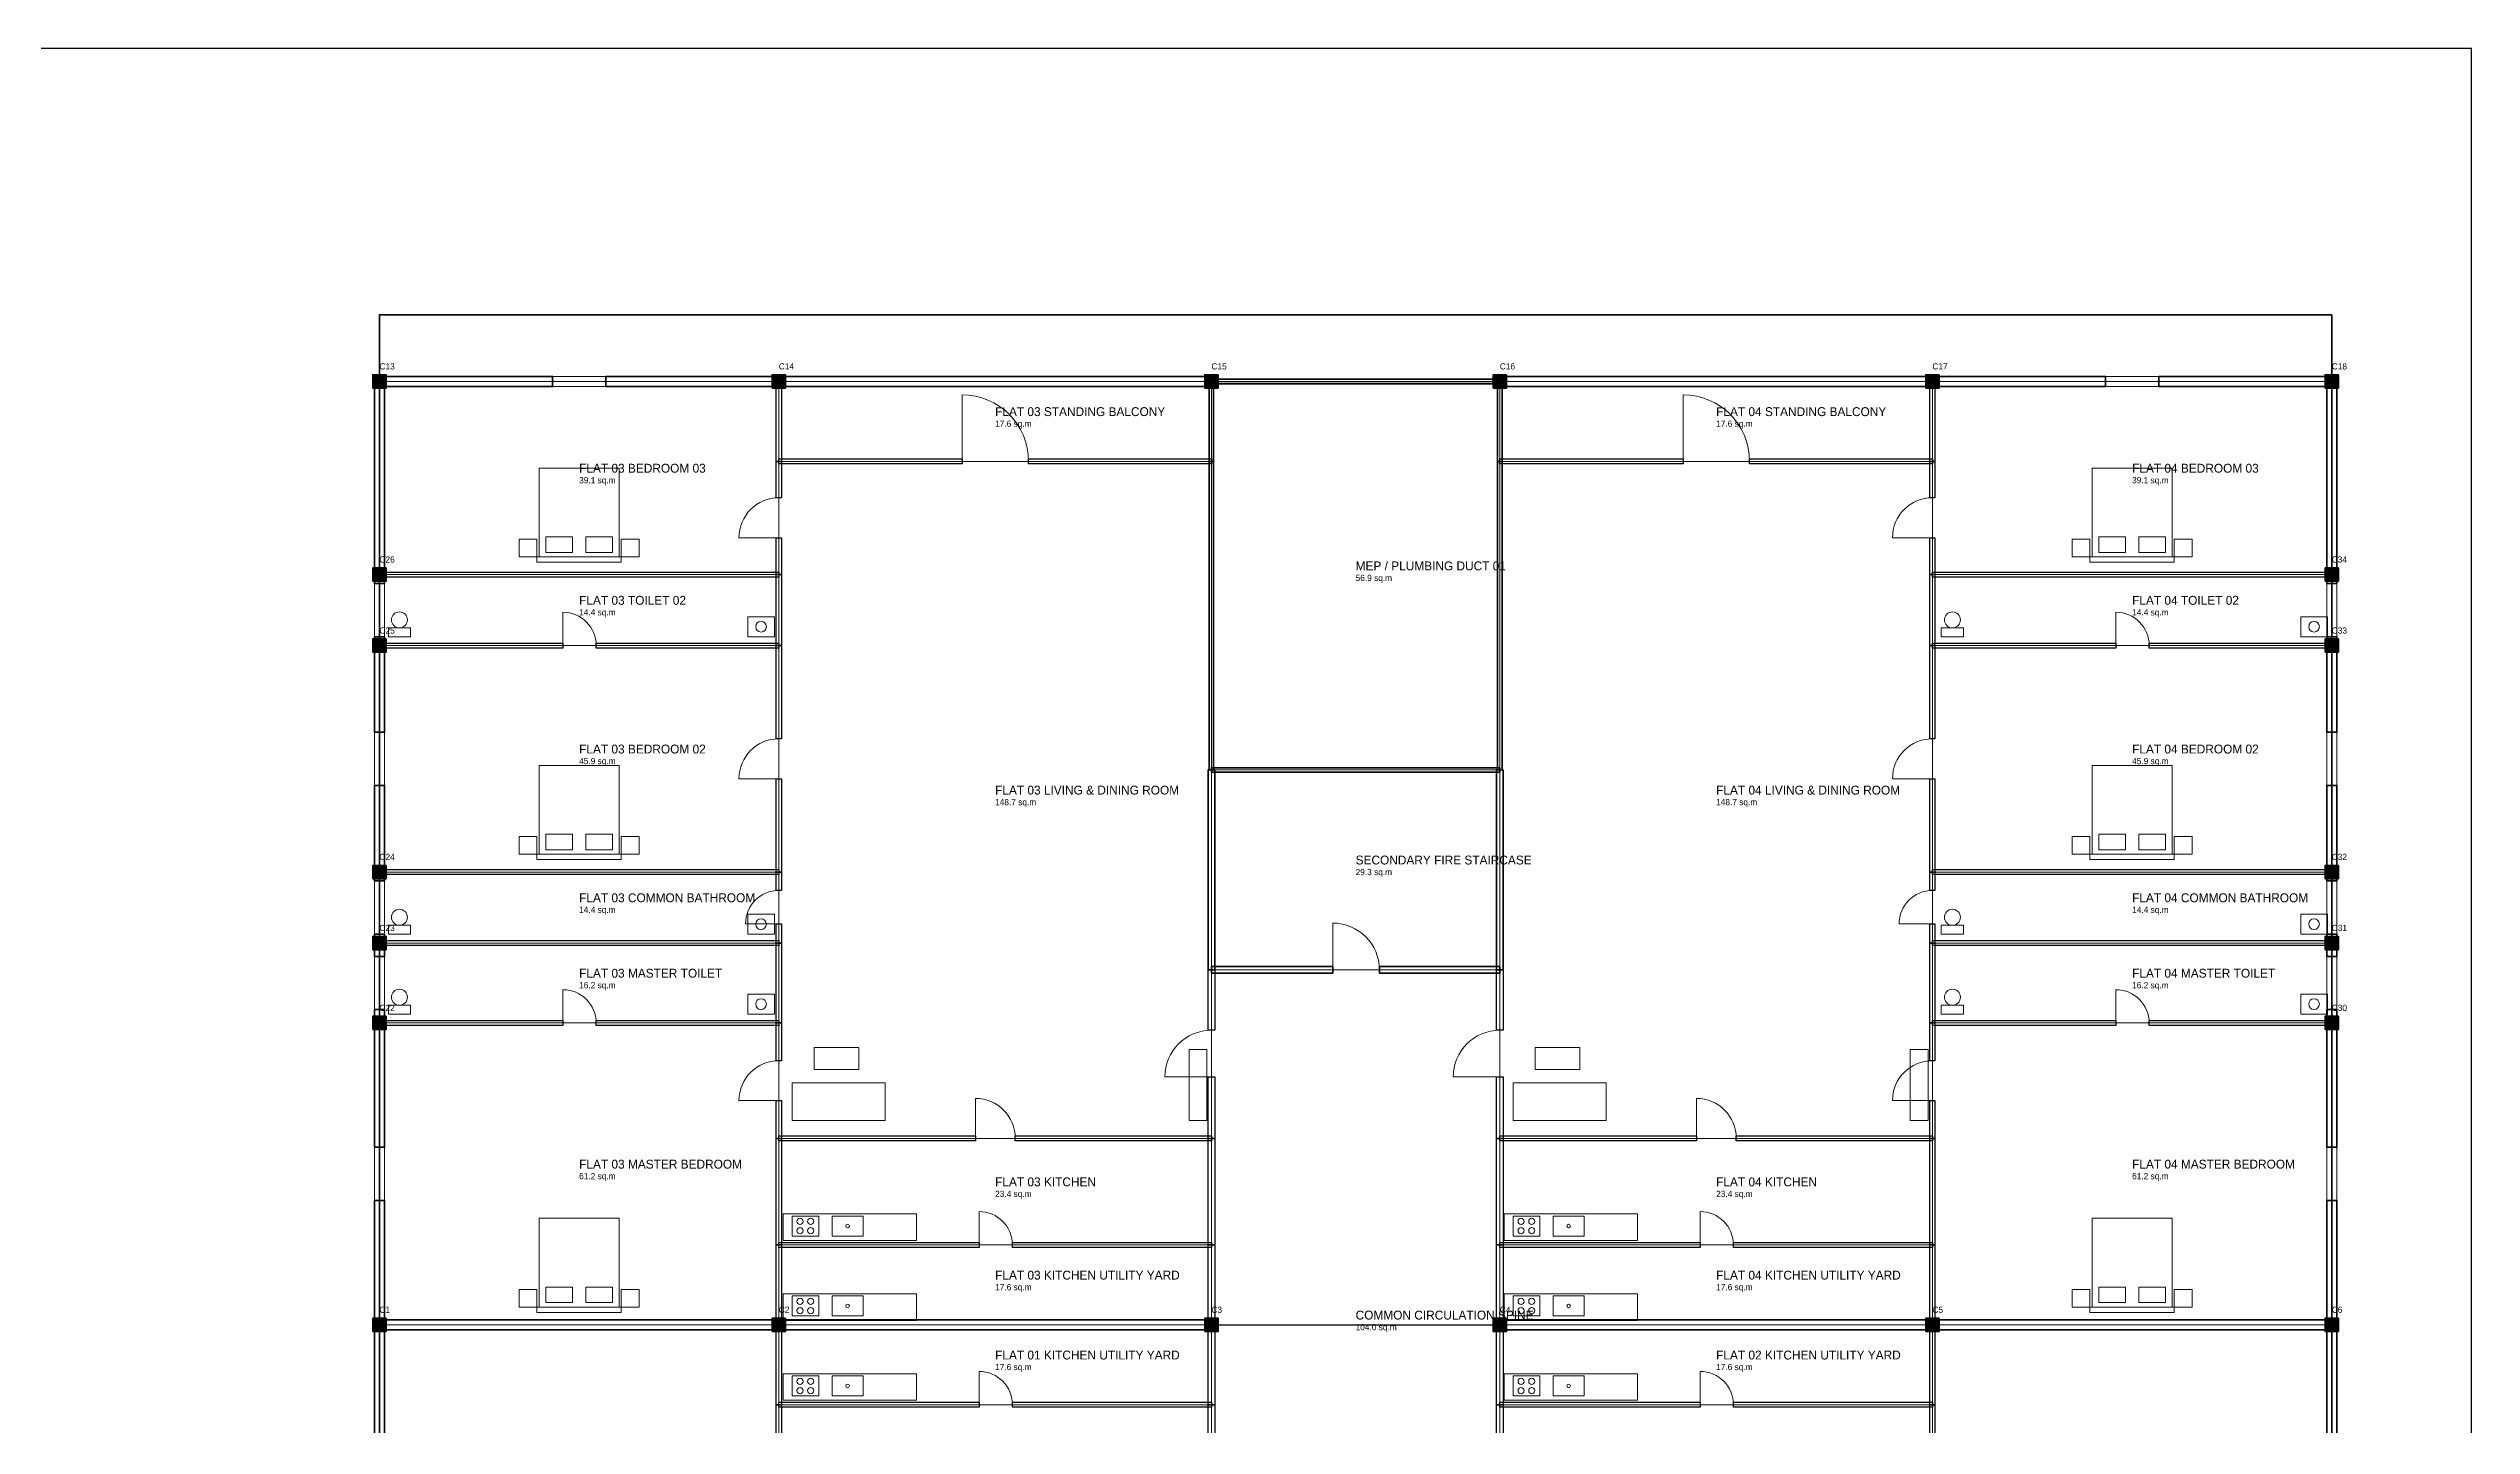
# Model space of a CAD drawing. Header units: millimetres. Extents: x -3000 to 118080, y -8200 to 53000.
# Drawn here: x 57540 to 112150, y 21983 to 53000 of the extents above; entities that cross this region are included whole.
import ezdxf

# ---------------------------------------------------------------- set-up
doc = ezdxf.new("R2010")
doc.units = ezdxf.units.MM
for name, color, linetype, lineweight in [('A-ANNO', 7, 'Continuous', 25), ('A-BALC', 2, 'Continuous', 25), ('A-DOOR', 4, 'Continuous', 18), ('A-FURN', 251, 'Continuous', 13), ('A-GLAZ', 140, 'Continuous', 13), ('A-HATCH', 8, 'Continuous', 9), ('A-LIFT', 30, 'Continuous', 35), ('A-ROOM-AREA', 9, 'Continuous', 15), ('A-ROOM-NAME', 7, 'Continuous', 20), ('A-TEXT', 7, 'Continuous', 18), ('A-WALL-EXT', 3, 'Continuous', 50), ('A-WALL-INT', 8, 'Continuous', 25), ('A-WALL-PARTY', 1, 'Continuous', 35), ('A-WINDOW', 5, 'Continuous', 18), ('S-BEAM', 6, 'Continuous', 25), ('S-COLUMN', 1, 'Continuous', 35)]:
    doc.layers.add(name, color=color, linetype=linetype, lineweight=lineweight)

msp = doc.modelspace()

# ---------------------------------------------------------------- hatches: boundary and pattern name
at = {"layer": 'A-HATCH'}
for points in [[(64850, 45350), (65150, 45350), (65150, 45650), (64850, 45650)], [(73850, 45350), (74150, 45350), (74150, 45650), (73850, 45650)], [(83600, 45350), (83900, 45350), (83900, 45650), (83600, 45650)], [(90100, 45350), (90400, 45350), (90400, 45650), (90100, 45650)], [(99850, 45350), (100150, 45350), (100150, 45650), (99850, 45650)], [(108850, 45350), (109150, 45350), (109150, 45650), (108850, 45650)], [(64850, 41000), (65150, 41000), (65150, 41300), (64850, 41300)], [(108850, 41000), (109150, 41000), (109150, 41300), (108850, 41300)], [(64850, 39400), (65150, 39400), (65150, 39700), (64850, 39700)], [(108850, 39400), (109150, 39400), (109150, 39700), (108850, 39700)], [(64850, 34300), (65150, 34300), (65150, 34600), (64850, 34600)], [(108850, 34300), (109150, 34300), (109150, 34600), (108850, 34600)], [(64850, 32700), (65150, 32700), (65150, 33000), (64850, 33000)], [(108850, 32700), (109150, 32700), (109150, 33000), (108850, 33000)], [(64850, 30900), (65150, 30900), (65150, 31200), (64850, 31200)], [(108850, 30900), (109150, 30900), (109150, 31200), (108850, 31200)], [(64850, 24100), (65150, 24100), (65150, 24400), (64850, 24400)], [(73850, 24100), (74150, 24100), (74150, 24400), (73850, 24400)], [(83600, 24100), (83900, 24100), (83900, 24400), (83600, 24400)], [(90100, 24100), (90400, 24100), (90400, 24400), (90100, 24400)], [(99850, 24100), (100150, 24100), (100150, 24400), (99850, 24400)], [(108850, 24100), (109150, 24100), (109150, 24400), (108850, 24400)]]:
    msp.add_hatch(color=256, dxfattribs=at).paths.add_polyline_path(points, flags=0)

# ---------------------------------------------------------------- linework, layer by layer
at = {"layer": 'A-ANNO'}
msp.add_lwpolyline([(-3000, -8200), (112150, -8200), (112150, 53000), (-3000, 53000)], close=True, dxfattribs=at)
at = {"layer": 'A-BALC'}
for points in [[(73942.5, 43700), (73942.5, 45500), (74057.5, 45500), (74057.5, 43700)], [(99942.5, 43700), (99942.5, 45500), (100057.5, 45500), (100057.5, 43700)], [(74000, 43757.5), (78130, 43757.5), (78130, 43642.5), (74000, 43642.5)], [(79630, 43757.5), (83750, 43757.5), (83750, 43642.5), (79630, 43642.5)], [(90250, 43757.5), (94380, 43757.5), (94380, 43642.5), (90250, 43642.5)], [(95880, 43757.5), (100000, 43757.5), (100000, 43642.5), (95880, 43642.5)]]:
    msp.add_lwpolyline(points, close=True, dxfattribs=at)
at = {"layer": 'A-DOOR'}
for p, q in [((78130, 43700), (78130, 45200)), ((94380, 43700), (94380, 45200)), ((74000, 41980), (73100, 41980)), ((100000, 41980), (99100, 41980)), ((69135, 39550), (69135, 40300)), ((104135, 39550), (104135, 40300)), ((74000, 36550), (73100, 36550)), ((100000, 36550), (99100, 36550)), ((74000, 33285), (73250, 33285)), ((86485, 32250), (86485, 33300)), ((100000, 33285), (99250, 33285)), ((69135, 31050), (69135, 31800)), ((104135, 31050), (104135, 31800)), ((83750, 29835), (82700, 29835)), ((90250, 29835), (89200, 29835)), ((74000, 29300), (73100, 29300)), ((78430, 28450), (78430, 29350)), ((94680, 28450), (94680, 29350)), ((100000, 29300), (99100, 29300)), ((78515, 26050), (78515, 26800)), ((94765, 26050), (94765, 26800)), ((78515, 22450), (78515, 23200)), ((94765, 22450), (94765, 23200))]:
    msp.add_line(p, q, dxfattribs=at)
for centre, radius, start, end in [((78130, 43700), 1500, 0, 90), ((94380, 43700), 1500, 0, 90), ((74000, 41980), 900, 90, 180), ((100000, 41980), 900, 90, 180), ((69135, 39550), 750, 0, 90), ((104135, 39550), 750, 0, 90), ((74000, 36550), 900, 90, 180), ((100000, 36550), 900, 90, 180), ((74000, 33285), 750, 90, 180), ((100000, 33285), 750, 90, 180), ((86485, 32250), 1050, 0, 90), ((69135, 31050), 750, 0, 90), ((104135, 31050), 750, 0, 90), ((83750, 29835), 1050, 90, 180), ((90250, 29835), 1050, 90, 180), ((74000, 29300), 900, 90, 180), ((100000, 29300), 900, 90, 180), ((78430, 28450), 900, 0, 90), ((94680, 28450), 900, 0, 90), ((78515, 26050), 750, 0, 90), ((94765, 26050), 750, 0, 90), ((78515, 22450), 750, 0, 90), ((94765, 22450), 750, 0, 90)]:
    msp.add_arc(centre, radius, start, end, dxfattribs=at)
at = {"layer": 'A-FURN'}
for points in [[(68600, 41550), (70400, 41550), (70400, 43550), (68600, 43550)], [(103600, 41550), (105400, 41550), (105400, 43550), (103600, 43550)], [(68150, 41550), (68550, 41550), (68550, 41950), (68150, 41950)], [(68550, 41430), (70450, 41430), (70450, 41550), (68550, 41550)], [(68750, 41650), (69350, 41650), (69350, 42000), (68750, 42000)], [(69650, 41650), (70250, 41650), (70250, 42000), (69650, 42000)], [(70450, 41550), (70850, 41550), (70850, 41950), (70450, 41950)], [(103150, 41550), (103550, 41550), (103550, 41950), (103150, 41950)], [(103550, 41430), (105450, 41430), (105450, 41550), (103550, 41550)], [(103750, 41650), (104350, 41650), (104350, 42000), (103750, 42000)], [(104650, 41650), (105250, 41650), (105250, 42000), (104650, 42000)], [(105450, 41550), (105850, 41550), (105850, 41950), (105450, 41950)], [(65200, 39750), (65700, 39750), (65700, 39950), (65200, 39950)], [(73300, 39750), (73900, 39750), (73900, 40200), (73300, 40200)], [(100200, 39750), (100700, 39750), (100700, 39950), (100200, 39950)], [(108300, 39750), (108900, 39750), (108900, 40200), (108300, 40200)], [(68600, 34850), (70400, 34850), (70400, 36850), (68600, 36850)], [(103600, 34850), (105400, 34850), (105400, 36850), (103600, 36850)], [(68150, 34850), (68550, 34850), (68550, 35250), (68150, 35250)], [(68750, 34950), (69350, 34950), (69350, 35300), (68750, 35300)], [(69650, 34950), (70250, 34950), (70250, 35300), (69650, 35300)], [(70450, 34850), (70850, 34850), (70850, 35250), (70450, 35250)], [(103150, 34850), (103550, 34850), (103550, 35250), (103150, 35250)], [(103750, 34950), (104350, 34950), (104350, 35300), (103750, 35300)], [(104650, 34950), (105250, 34950), (105250, 35300), (104650, 35300)], [(105450, 34850), (105850, 34850), (105850, 35250), (105450, 35250)], [(68550, 34730), (70450, 34730), (70450, 34850), (68550, 34850)], [(103550, 34730), (105450, 34730), (105450, 34850), (103550, 34850)], [(73300, 33050), (73900, 33050), (73900, 33500), (73300, 33500)], [(108300, 33050), (108900, 33050), (108900, 33500), (108300, 33500)], [(65200, 33050), (65700, 33050), (65700, 33250), (65200, 33250)], [(100200, 33050), (100700, 33050), (100700, 33250), (100200, 33250)], [(73300, 31250), (73900, 31250), (73900, 31700), (73300, 31700)], [(108300, 31250), (108900, 31250), (108900, 31700), (108300, 31700)], [(65200, 31250), (65700, 31250), (65700, 31450), (65200, 31450)], [(100200, 31250), (100700, 31250), (100700, 31450), (100200, 31450)], [(74800, 30000), (75800, 30000), (75800, 30500), (74800, 30500)], [(83250, 28850), (83650, 28850), (83650, 30450), (83250, 30450)], [(91050, 30000), (92050, 30000), (92050, 30500), (91050, 30500)], [(99500, 28850), (99900, 28850), (99900, 30450), (99500, 30450)], [(74300, 28850), (76400, 28850), (76400, 29700), (74300, 29700)], [(90550, 28850), (92650, 28850), (92650, 29700), (90550, 29700)], [(68600, 24650), (70400, 24650), (70400, 26650), (68600, 26650)], [(74100, 26150), (77100, 26150), (77100, 26750), (74100, 26750)], [(74300, 26250), (74900, 26250), (74900, 26700), (74300, 26700)], [(75200, 26250), (75900, 26250), (75900, 26700), (75200, 26700)], [(90350, 26150), (93350, 26150), (93350, 26750), (90350, 26750)], [(90550, 26250), (91150, 26250), (91150, 26700), (90550, 26700)], [(91450, 26250), (92150, 26250), (92150, 26700), (91450, 26700)], [(103600, 24650), (105400, 24650), (105400, 26650), (103600, 26650)], [(68150, 24650), (68550, 24650), (68550, 25050), (68150, 25050)], [(68550, 24530), (70450, 24530), (70450, 24650), (68550, 24650)], [(68750, 24750), (69350, 24750), (69350, 25100), (68750, 25100)], [(69650, 24750), (70250, 24750), (70250, 25100), (69650, 25100)], [(70450, 24650), (70850, 24650), (70850, 25050), (70450, 25050)], [(74100, 24350), (77100, 24350), (77100, 24950), (74100, 24950)], [(74300, 24450), (74900, 24450), (74900, 24900), (74300, 24900)], [(75200, 24450), (75900, 24450), (75900, 24900), (75200, 24900)], [(90350, 24350), (93350, 24350), (93350, 24950), (90350, 24950)], [(90550, 24450), (91150, 24450), (91150, 24900), (90550, 24900)], [(91450, 24450), (92150, 24450), (92150, 24900), (91450, 24900)], [(103150, 24650), (103550, 24650), (103550, 25050), (103150, 25050)], [(103550, 24530), (105450, 24530), (105450, 24650), (103550, 24650)], [(103750, 24750), (104350, 24750), (104350, 25100), (103750, 25100)], [(104650, 24750), (105250, 24750), (105250, 25100), (104650, 25100)], [(105450, 24650), (105850, 24650), (105850, 25050), (105450, 25050)], [(74100, 22550), (77100, 22550), (77100, 23150), (74100, 23150)], [(74300, 22650), (74900, 22650), (74900, 23100), (74300, 23100)], [(75200, 22650), (75900, 22650), (75900, 23100), (75200, 23100)], [(90350, 22550), (93350, 22550), (93350, 23150), (90350, 23150)], [(90550, 22650), (91150, 22650), (91150, 23100), (90550, 23100)], [(91450, 22650), (92150, 22650), (92150, 23100), (91450, 23100)]]:
    msp.add_lwpolyline(points, close=True, dxfattribs=at)
for centre, radius in [((65450, 40130), 180), ((73600, 39975), 120), ((100450, 40130), 180), ((108600, 39975), 120), ((65450, 33430), 180), ((73600, 33275), 120), ((100450, 33430), 180), ((108600, 33275), 120), ((65450, 31630), 180), ((100450, 31630), 180), ((73600, 31475), 120), ((108600, 31475), 120), ((74480, 26580), 70), ((74480, 26370), 70), ((74720, 26580), 70), ((74720, 26370), 70), ((75550, 26475), 40), ((90730, 26580), 70), ((90730, 26370), 70), ((90970, 26580), 70), ((90970, 26370), 70), ((91800, 26475), 40), ((74480, 24780), 70), ((74480, 24570), 70), ((74720, 24780), 70), ((74720, 24570), 70), ((75550, 24675), 40), ((90730, 24780), 70), ((90730, 24570), 70), ((90970, 24780), 70), ((90970, 24570), 70), ((91800, 24675), 40), ((74480, 22980), 70), ((74720, 22980), 70), ((90730, 22980), 70), ((90970, 22980), 70), ((74480, 22770), 70), ((74720, 22770), 70), ((75550, 22875), 40), ((90730, 22770), 70), ((90970, 22770), 70), ((91800, 22875), 40)]:
    msp.add_circle(centre, radius, dxfattribs=at)
at = {"layer": 'A-GLAZ'}
for p, q in [((68900, 45500), (70100, 45500)), ((103900, 45500), (105100, 45500)), ((65000, 39750), (65000, 40950)), ((109000, 39750), (109000, 40950)), ((65000, 36400), (65000, 37600)), ((109000, 36400), (109000, 37600)), ((65000, 33050), (65000, 34250)), ((109000, 33050), (109000, 34250)), ((65000, 31350), (65000, 32550)), ((109000, 31350), (109000, 32550)), ((65000, 27050), (65000, 28250)), ((109000, 27050), (109000, 28250))]:
    msp.add_line(p, q, dxfattribs=at)
at = {"layer": 'A-LIFT'}
for points in [[(83700, 43700), (83700, 45500), (83800, 45500), (83800, 43700)], [(90200, 43700), (90200, 45500), (90300, 45500), (90300, 43700)], [(83700, 36750), (83700, 43700), (83800, 43700), (83800, 36750)], [(90200, 36750), (90200, 43700), (90300, 43700), (90300, 36750)], [(83675, 32250), (83675, 36750), (83825, 36750), (83825, 32250)], [(83750, 36800), (90250, 36800), (90250, 36700), (83750, 36700)], [(90175, 32250), (90175, 36750), (90325, 36750), (90325, 32250)], [(83750, 32325), (86485, 32325), (86485, 32175), (83750, 32175)], [(87535, 32325), (90250, 32325), (90250, 32175), (87535, 32175)]]:
    msp.add_lwpolyline(points, close=True, dxfattribs=at)
at = {"layer": 'A-ROOM-NAME'}
for points in [[(65000, 41150), (74000, 41150), (74000, 45500), (65000, 45500)], [(74000, 43700), (83750, 43700), (83750, 45500), (74000, 45500)], [(83750, 36750), (90250, 36750), (90250, 45500), (83750, 45500)], [(90250, 43700), (100000, 43700), (100000, 45500), (90250, 45500)], [(100000, 41150), (109000, 41150), (109000, 45500), (100000, 45500)], [(74000, 28450), (83750, 28450), (83750, 43700), (74000, 43700)], [(90250, 28450), (100000, 28450), (100000, 43700), (90250, 43700)], [(65000, 39550), (74000, 39550), (74000, 41150), (65000, 41150)], [(100000, 39550), (109000, 39550), (109000, 41150), (100000, 41150)], [(65000, 34450), (74000, 34450), (74000, 39550), (65000, 39550)], [(100000, 34450), (109000, 34450), (109000, 39550), (100000, 39550)], [(83750, 32250), (90250, 32250), (90250, 36750), (83750, 36750)], [(65000, 32850), (74000, 32850), (74000, 34450), (65000, 34450)], [(100000, 32850), (109000, 32850), (109000, 34450), (100000, 34450)], [(65000, 31050), (74000, 31050), (74000, 32850), (65000, 32850)], [(100000, 31050), (109000, 31050), (109000, 32850), (100000, 32850)], [(83750, 16250), (90250, 16250), (90250, 32250), (83750, 32250)], [(65000, 24250), (74000, 24250), (74000, 31050), (65000, 31050)], [(100000, 24250), (109000, 24250), (109000, 31050), (100000, 31050)], [(74000, 26050), (83750, 26050), (83750, 28450), (74000, 28450)], [(90250, 26050), (100000, 26050), (100000, 28450), (90250, 28450)], [(74000, 24250), (83750, 24250), (83750, 26050), (74000, 26050)], [(90250, 24250), (100000, 24250), (100000, 26050), (90250, 26050)], [(65000, 14900), (74000, 14900), (74000, 24250), (65000, 24250)], [(74000, 22450), (83750, 22450), (83750, 24250), (74000, 24250)], [(90250, 22450), (100000, 22450), (100000, 24250), (90250, 24250)], [(100000, 14900), (109000, 14900), (109000, 24250), (100000, 24250)], [(74000, 20050), (83750, 20050), (83750, 22450), (74000, 22450)], [(90250, 20050), (100000, 20050), (100000, 22450), (90250, 22450)]]:
    msp.add_lwpolyline(points, close=True, dxfattribs=at)
at = {"layer": 'A-WALL-EXT'}
for points in [[(65000, 4500), (109000, 4500), (109000, 47000), (65000, 47000)], [(64885, 41150), (64885, 45500), (65115, 45500), (65115, 41150)], [(65000, 45615), (68900, 45615), (68900, 45385), (65000, 45385)], [(70100, 45615), (74000, 45615), (74000, 45385), (70100, 45385)], [(74000, 45615), (83750, 45615), (83750, 45385), (74000, 45385)], [(83750, 45550), (90250, 45550), (90250, 45450), (83750, 45450)], [(90250, 45615), (100000, 45615), (100000, 45385), (90250, 45385)], [(100000, 45615), (103900, 45615), (103900, 45385), (100000, 45385)], [(105100, 45615), (109000, 45615), (109000, 45385), (105100, 45385)], [(108885, 41150), (108885, 45500), (109115, 45500), (109115, 41150)], [(64885, 40950), (64885, 41150), (65115, 41150), (65115, 40950)], [(108885, 40950), (108885, 41150), (109115, 41150), (109115, 40950)], [(64885, 39550), (64885, 39750), (65115, 39750), (65115, 39550)], [(64885, 37600), (64885, 39550), (65115, 39550), (65115, 37600)], [(108885, 39550), (108885, 39750), (109115, 39750), (109115, 39550)], [(108885, 37600), (108885, 39550), (109115, 39550), (109115, 37600)], [(64885, 34450), (64885, 36400), (65115, 36400), (65115, 34450)], [(108885, 34450), (108885, 36400), (109115, 36400), (109115, 34450)], [(64885, 34250), (64885, 34450), (65115, 34450), (65115, 34250)], [(108885, 34250), (108885, 34450), (109115, 34450), (109115, 34250)], [(64885, 32850), (64885, 33050), (65115, 33050), (65115, 32850)], [(64885, 32550), (64885, 32850), (65115, 32850), (65115, 32550)], [(108885, 32850), (108885, 33050), (109115, 33050), (109115, 32850)], [(108885, 32550), (108885, 32850), (109115, 32850), (109115, 32550)], [(64885, 31050), (64885, 31350), (65115, 31350), (65115, 31050)], [(108885, 31050), (108885, 31350), (109115, 31350), (109115, 31050)], [(64885, 28250), (64885, 31050), (65115, 31050), (65115, 28250)], [(108885, 28250), (108885, 31050), (109115, 31050), (109115, 28250)], [(64885, 24250), (64885, 27050), (65115, 27050), (65115, 24250)], [(108885, 24250), (108885, 27050), (109115, 27050), (109115, 24250)], [(64885, 20180), (64885, 24250), (65115, 24250), (65115, 20180)], [(108885, 20180), (108885, 24250), (109115, 24250), (109115, 20180)]]:
    msp.add_lwpolyline(points, close=True, dxfattribs=at)
at = {"layer": 'A-WALL-INT'}
for points in [[(73942.5, 42880), (73942.5, 43700), (74057.5, 43700), (74057.5, 42880)], [(99942.5, 42880), (99942.5, 43700), (100057.5, 43700), (100057.5, 42880)], [(73942.5, 41150), (73942.5, 41980), (74057.5, 41980), (74057.5, 41150)], [(99942.5, 41150), (99942.5, 41980), (100057.5, 41980), (100057.5, 41150)], [(65000, 41207.5), (74000, 41207.5), (74000, 41092.5), (65000, 41092.5)], [(73942.5, 39550), (73942.5, 41150), (74057.5, 41150), (74057.5, 39550)], [(99942.5, 39550), (99942.5, 41150), (100057.5, 41150), (100057.5, 39550)], [(100000, 41207.5), (109000, 41207.5), (109000, 41092.5), (100000, 41092.5)], [(65000, 39607.5), (69135, 39607.5), (69135, 39492.5), (65000, 39492.5)], [(69885, 39607.5), (74000, 39607.5), (74000, 39492.5), (69885, 39492.5)], [(73942.5, 37450), (73942.5, 39550), (74057.5, 39550), (74057.5, 37450)], [(99942.5, 37450), (99942.5, 39550), (100057.5, 39550), (100057.5, 37450)], [(100000, 39607.5), (104135, 39607.5), (104135, 39492.5), (100000, 39492.5)], [(104885, 39607.5), (109000, 39607.5), (109000, 39492.5), (104885, 39492.5)], [(73942.5, 34450), (73942.5, 36550), (74057.5, 36550), (74057.5, 34450)], [(99942.5, 34450), (99942.5, 36550), (100057.5, 36550), (100057.5, 34450)], [(65000, 34507.5), (74000, 34507.5), (74000, 34392.5), (65000, 34392.5)], [(73942.5, 34035), (73942.5, 34450), (74057.5, 34450), (74057.5, 34035)], [(99942.5, 34035), (99942.5, 34450), (100057.5, 34450), (100057.5, 34035)], [(100000, 34507.5), (109000, 34507.5), (109000, 34392.5), (100000, 34392.5)], [(65000, 32907.5), (74000, 32907.5), (74000, 32792.5), (65000, 32792.5)], [(73942.5, 32850), (73942.5, 33285), (74057.5, 33285), (74057.5, 32850)], [(73942.5, 31050), (73942.5, 32850), (74057.5, 32850), (74057.5, 31050)], [(99942.5, 32850), (99942.5, 33285), (100057.5, 33285), (100057.5, 32850)], [(99942.5, 31050), (99942.5, 32850), (100057.5, 32850), (100057.5, 31050)], [(100000, 32907.5), (109000, 32907.5), (109000, 32792.5), (100000, 32792.5)], [(83675, 30885), (83675, 32250), (83825, 32250), (83825, 30885)], [(90175, 30885), (90175, 32250), (90325, 32250), (90325, 30885)], [(65000, 31107.5), (69135, 31107.5), (69135, 30992.5), (65000, 30992.5)], [(69885, 31107.5), (74000, 31107.5), (74000, 30992.5), (69885, 30992.5)], [(73942.5, 30200), (73942.5, 31050), (74057.5, 31050), (74057.5, 30200)], [(99942.5, 30200), (99942.5, 31050), (100057.5, 31050), (100057.5, 30200)], [(100000, 31107.5), (104135, 31107.5), (104135, 30992.5), (100000, 30992.5)], [(104885, 31107.5), (109000, 31107.5), (109000, 30992.5), (104885, 30992.5)], [(83675, 28450), (83675, 29835), (83825, 29835), (83825, 28450)], [(90175, 28450), (90175, 29835), (90325, 29835), (90325, 28450)], [(73942.5, 28450), (73942.5, 29300), (74057.5, 29300), (74057.5, 28450)], [(99942.5, 28450), (99942.5, 29300), (100057.5, 29300), (100057.5, 28450)], [(73942.5, 26050), (73942.5, 28450), (74057.5, 28450), (74057.5, 26050)], [(74000, 28507.5), (78430, 28507.5), (78430, 28392.5), (74000, 28392.5)], [(79330, 28507.5), (83750, 28507.5), (83750, 28392.5), (79330, 28392.5)], [(83675, 26050), (83675, 28450), (83825, 28450), (83825, 26050)], [(90175, 26050), (90175, 28450), (90325, 28450), (90325, 26050)], [(90250, 28507.5), (94680, 28507.5), (94680, 28392.5), (90250, 28392.5)], [(95580, 28507.5), (100000, 28507.5), (100000, 28392.5), (95580, 28392.5)], [(99942.5, 26050), (99942.5, 28450), (100057.5, 28450), (100057.5, 26050)], [(73942.5, 24250), (73942.5, 26050), (74057.5, 26050), (74057.5, 24250)], [(74000, 26107.5), (78515, 26107.5), (78515, 25992.5), (74000, 25992.5)], [(79265, 26107.5), (83750, 26107.5), (83750, 25992.5), (79265, 25992.5)], [(83675, 24250), (83675, 26050), (83825, 26050), (83825, 24250)], [(90175, 24250), (90175, 26050), (90325, 26050), (90325, 24250)], [(90250, 26107.5), (94765, 26107.5), (94765, 25992.5), (90250, 25992.5)], [(95515, 26107.5), (100000, 26107.5), (100000, 25992.5), (95515, 25992.5)], [(99942.5, 24250), (99942.5, 26050), (100057.5, 26050), (100057.5, 24250)], [(73942.5, 22450), (73942.5, 24250), (74057.5, 24250), (74057.5, 22450)], [(83675, 22450), (83675, 24250), (83825, 24250), (83825, 22450)], [(90175, 22450), (90175, 24250), (90325, 24250), (90325, 22450)], [(99942.5, 22450), (99942.5, 24250), (100057.5, 24250), (100057.5, 22450)], [(73942.5, 20050), (73942.5, 22450), (74057.5, 22450), (74057.5, 20050)], [(74000, 22507.5), (78515, 22507.5), (78515, 22392.5), (74000, 22392.5)], [(79265, 22507.5), (83750, 22507.5), (83750, 22392.5), (79265, 22392.5)], [(83675, 20050), (83675, 22450), (83825, 22450), (83825, 20050)], [(90175, 20050), (90175, 22450), (90325, 22450), (90325, 20050)], [(90250, 22507.5), (94765, 22507.5), (94765, 22392.5), (90250, 22392.5)], [(95515, 22507.5), (100000, 22507.5), (100000, 22392.5), (95515, 22392.5)], [(99942.5, 20050), (99942.5, 22450), (100057.5, 22450), (100057.5, 20050)]]:
    msp.add_lwpolyline(points, close=True, dxfattribs=at)
at = {"layer": 'A-WALL-PARTY'}
for points in [[(65000, 24365), (74000, 24365), (74000, 24135), (65000, 24135)], [(74000, 24365), (83750, 24365), (83750, 24135), (74000, 24135)], [(90250, 24365), (100000, 24365), (100000, 24135), (90250, 24135)], [(100000, 24365), (109000, 24365), (109000, 24135), (100000, 24135)]]:
    msp.add_lwpolyline(points, close=True, dxfattribs=at)
at = {"layer": 'A-WINDOW'}
for p, q in [((68900, 45615), (70100, 45615)), ((68900, 45615), (68900, 45385)), ((68900, 45385), (70100, 45385)), ((70100, 45615), (70100, 45385)), ((103900, 45615), (105100, 45615)), ((103900, 45615), (103900, 45385)), ((103900, 45385), (105100, 45385)), ((105100, 45615), (105100, 45385)), ((64885, 39750), (64885, 40950)), ((64885, 40950), (65115, 40950)), ((65115, 39750), (65115, 40950)), ((108885, 39750), (108885, 40950)), ((108885, 40950), (109115, 40950)), ((109115, 39750), (109115, 40950)), ((64885, 39750), (65115, 39750)), ((108885, 39750), (109115, 39750)), ((64885, 36400), (64885, 37600)), ((64885, 37600), (65115, 37600)), ((65115, 36400), (65115, 37600)), ((108885, 36400), (108885, 37600)), ((108885, 37600), (109115, 37600)), ((109115, 36400), (109115, 37600)), ((64885, 36400), (65115, 36400)), ((108885, 36400), (109115, 36400)), ((64885, 33050), (64885, 34250)), ((64885, 34250), (65115, 34250)), ((65115, 33050), (65115, 34250)), ((108885, 33050), (108885, 34250)), ((108885, 34250), (109115, 34250)), ((109115, 33050), (109115, 34250)), ((64885, 33050), (65115, 33050)), ((108885, 33050), (109115, 33050)), ((64885, 31350), (64885, 32550)), ((64885, 32550), (65115, 32550)), ((65115, 31350), (65115, 32550)), ((108885, 31350), (108885, 32550)), ((108885, 32550), (109115, 32550)), ((109115, 31350), (109115, 32550)), ((64885, 31350), (65115, 31350)), ((108885, 31350), (109115, 31350)), ((64885, 27050), (64885, 28250)), ((64885, 28250), (65115, 28250)), ((65115, 27050), (65115, 28250)), ((108885, 27050), (108885, 28250)), ((108885, 28250), (109115, 28250)), ((109115, 27050), (109115, 28250)), ((64885, 27050), (65115, 27050)), ((108885, 27050), (109115, 27050))]:
    msp.add_line(p, q, dxfattribs=at)
at = {"layer": 'S-BEAM'}
for p, q in [((65000, 45500), (65000, 39550)), ((65000, 45500), (65000, 41150)), ((83750, 45500), (90250, 45500)), ((109000, 45500), (109000, 39550)), ((109000, 45500), (109000, 41150)), ((65000, 32850), (65000, 41150)), ((65000, 34450), (65000, 41150)), ((65000, 39550), (65000, 41150)), ((109000, 32850), (109000, 41150)), ((109000, 34450), (109000, 41150)), ((109000, 39550), (109000, 41150)), ((65000, 31050), (65000, 39550)), ((65000, 32850), (65000, 39550)), ((65000, 34450), (65000, 39550)), ((109000, 31050), (109000, 39550)), ((109000, 32850), (109000, 39550)), ((109000, 34450), (109000, 39550)), ((65000, 31050), (65000, 34450)), ((65000, 32850), (65000, 34450)), ((109000, 31050), (109000, 34450)), ((109000, 32850), (109000, 34450)), ((65000, 24250), (65000, 32850)), ((65000, 31050), (65000, 32850)), ((109000, 24250), (109000, 32850)), ((109000, 31050), (109000, 32850)), ((65000, 24250), (65000, 31050)), ((109000, 24250), (109000, 31050)), ((83750, 24250), (90250, 24250))]:
    msp.add_line(p, q, dxfattribs=at)
at = {"layer": 'S-COLUMN'}
for points in [[(64850, 45350), (65150, 45350), (65150, 45650), (64850, 45650)], [(73850, 45350), (74150, 45350), (74150, 45650), (73850, 45650)], [(83600, 45350), (83900, 45350), (83900, 45650), (83600, 45650)], [(90100, 45350), (90400, 45350), (90400, 45650), (90100, 45650)], [(99850, 45350), (100150, 45350), (100150, 45650), (99850, 45650)], [(108850, 45350), (109150, 45350), (109150, 45650), (108850, 45650)], [(64850, 41000), (65150, 41000), (65150, 41300), (64850, 41300)], [(108850, 41000), (109150, 41000), (109150, 41300), (108850, 41300)], [(64850, 39400), (65150, 39400), (65150, 39700), (64850, 39700)], [(108850, 39400), (109150, 39400), (109150, 39700), (108850, 39700)], [(64850, 34300), (65150, 34300), (65150, 34600), (64850, 34600)], [(108850, 34300), (109150, 34300), (109150, 34600), (108850, 34600)], [(64850, 32700), (65150, 32700), (65150, 33000), (64850, 33000)], [(108850, 32700), (109150, 32700), (109150, 33000), (108850, 33000)], [(64850, 30900), (65150, 30900), (65150, 31200), (64850, 31200)], [(108850, 30900), (109150, 30900), (109150, 31200), (108850, 31200)], [(64850, 24100), (65150, 24100), (65150, 24400), (64850, 24400)], [(73850, 24100), (74150, 24100), (74150, 24400), (73850, 24400)], [(83600, 24100), (83900, 24100), (83900, 24400), (83600, 24400)], [(90100, 24100), (90400, 24100), (90400, 24400), (90100, 24400)], [(99850, 24100), (100150, 24100), (100150, 24400), (99850, 24400)], [(108850, 24100), (109150, 24100), (109150, 24400), (108850, 24400)]]:
    msp.add_lwpolyline(points, close=True, dxfattribs=at)

# ---------------------------------------------------------------- texts
at = {"layer": 'A-ROOM-AREA'}
for s, p in [('17.6 sq.m', (78875, 44480)), ('17.6 sq.m', (95125, 44480)), ('39.1 sq.m', (69500, 43205)), ('39.1 sq.m', (104500, 43205)), ('56.9 sq.m', (87000, 41005)), ('14.4 sq.m', (69500, 40230)), ('14.4 sq.m', (104500, 40230)), ('45.9 sq.m', (69500, 36880)), ('45.9 sq.m', (104500, 36880)), ('148.7 sq.m', (78875, 35955)), ('148.7 sq.m', (95125, 35955)), ('29.3 sq.m', (87000, 34380)), ('14.4 sq.m', (69500, 33530)), ('14.4 sq.m', (104500, 33530)), ('16.2 sq.m', (69500, 31830)), ('16.2 sq.m', (104500, 31830)), ('61.2 sq.m', (69500, 27530)), ('61.2 sq.m', (104500, 27530)), ('23.4 sq.m', (78875, 27130)), ('23.4 sq.m', (95125, 27130)), ('17.6 sq.m', (78875, 25030)), ('17.6 sq.m', (95125, 25030)), ('104.0 sq.m', (87000, 24130)), ('17.6 sq.m', (78875, 23230)), ('17.6 sq.m', (95125, 23230))]:
    msp.add_text(s, height=140, dxfattribs=at).set_placement(p)
at = {"layer": 'A-ROOM-NAME'}
for s, p in [('FLAT 03 STANDING BALCONY', (78875, 44720)), ('FLAT 04 STANDING BALCONY', (95125, 44720)), ('FLAT 03 BEDROOM 03', (69500, 43445)), ('FLAT 04 BEDROOM 03', (104500, 43445)), ('MEP / PLUMBING DUCT 01', (87000, 41245)), ('FLAT 03 TOILET 02', (69500, 40470)), ('FLAT 04 TOILET 02', (104500, 40470)), ('FLAT 03 BEDROOM 02', (69500, 37120)), ('FLAT 04 BEDROOM 02', (104500, 37120)), ('FLAT 03 LIVING & DINING ROOM', (78875, 36195)), ('FLAT 04 LIVING & DINING ROOM', (95125, 36195)), ('SECONDARY FIRE STAIRCASE', (87000, 34620)), ('FLAT 03 COMMON BATHROOM', (69500, 33770)), ('FLAT 04 COMMON BATHROOM', (104500, 33770)), ('FLAT 03 MASTER TOILET', (69500, 32070)), ('FLAT 04 MASTER TOILET', (104500, 32070)), ('FLAT 03 MASTER BEDROOM', (69500, 27770)), ('FLAT 04 MASTER BEDROOM', (104500, 27770)), ('FLAT 03 KITCHEN', (78875, 27370)), ('FLAT 04 KITCHEN', (95125, 27370)), ('FLAT 03 KITCHEN UTILITY YARD', (78875, 25270)), ('FLAT 04 KITCHEN UTILITY YARD', (95125, 25270)), ('COMMON CIRCULATION SPINE', (87000, 24370)), ('FLAT 01 KITCHEN UTILITY YARD', (78875, 23470)), ('FLAT 02 KITCHEN UTILITY YARD', (95125, 23470))]:
    msp.add_text(s, height=200, dxfattribs=at).set_placement(p)
at = {"layer": 'A-TEXT'}
for s, p in [('C13', (65000, 45770)), ('C14', (74000, 45770)), ('C15', (83750, 45770)), ('C16', (90250, 45770)), ('C17', (100000, 45770)), ('C18', (109000, 45770)), ('C26', (65000, 41420)), ('C34', (109000, 41420)), ('C25', (65000, 39820)), ('C33', (109000, 39820)), ('C24', (65000, 34720)), ('C32', (109000, 34720)), ('C23', (65000, 33120)), ('C31', (109000, 33120)), ('C22', (65000, 31320)), ('C30', (109000, 31320)), ('C1', (65000, 24520)), ('C2', (74000, 24520)), ('C3', (83750, 24520)), ('C4', (90250, 24520)), ('C5', (100000, 24520)), ('C6', (109000, 24520))]:
    msp.add_text(s, height=140, dxfattribs=at).set_placement(p)

doc.saveas('drawing.dxf')
